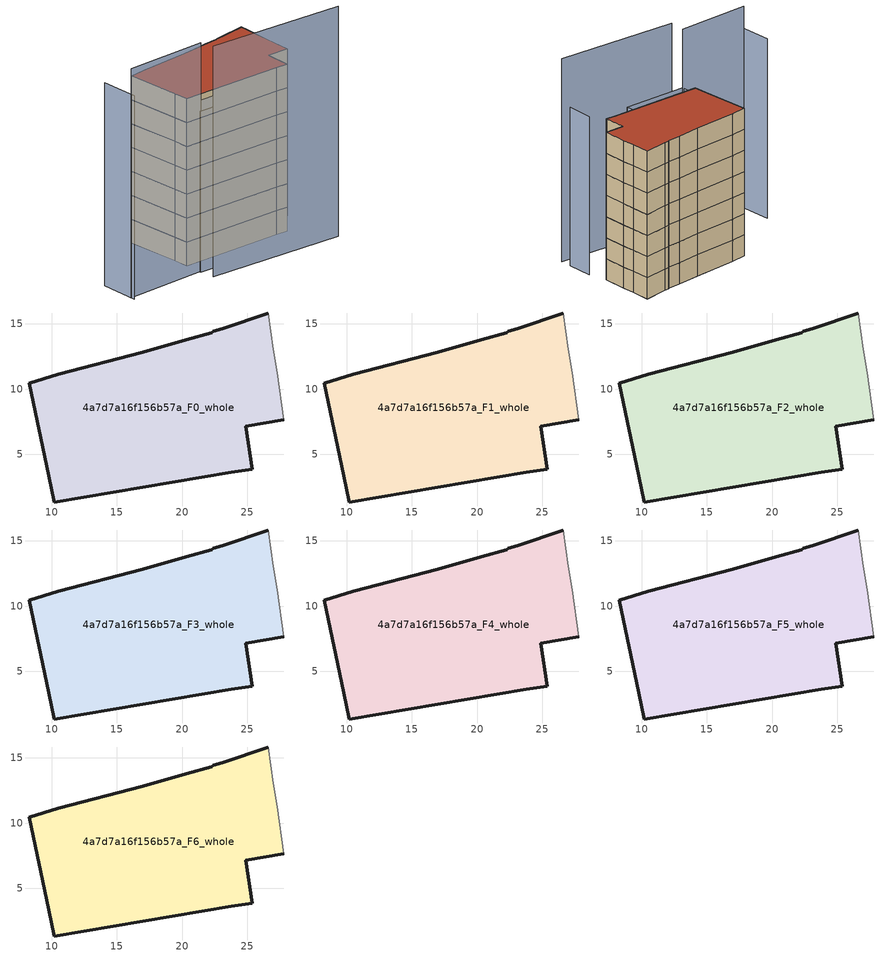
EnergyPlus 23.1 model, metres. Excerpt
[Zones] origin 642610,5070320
4a7d7a16f156b57a_F0_whole
 floor ground (EU_floor_Construction): 25.4,3.83 24.9,7.13 27.8,7.63 27.3,11.24 27,13.04 26.6,15.84 23.09,14.64 22.4,14.45 22.3,14.34 20.31,13.8 16.99,12.84 10.48,11.14 8.29,10.45 9.79,3.34 10.18,1.33 23.79,3.63 z0
 wall outside (EU_wall_Construction): 27.8,7.63 24.9,7.13 25.4,3.83 23.79,3.63 10.18,1.33 9.79,3.34 8.29,10.45 10.48,11.14 16.99,12.84 20.31,13.8 22.3,14.34 22.4,14.45 23.09,14.64 26.6,15.84 z0:3
 wall adiabatic (EU_wall_Construction): 26.6,15.84 27,13.04 27.3,11.24 27.8,7.63 z0:3
4a7d7a16f156b57a_F1_whole
 floor to 4a7d7a16f156b57a_F0_whole (EU_floor_Construction): 25.4,3.83 24.9,7.13 27.79,7.63 27.29,11.24 27,13.04 26.6,15.84 23.09,14.64 22.4,14.45 22.29,14.34 20.31,13.8 16.99,12.84 10.48,11.14 8.28,10.45 9.78,3.34 10.18,1.33 23.79,3.63 z3
 wall outside (EU_wall_Construction): 27.8,7.63 24.9,7.13 25.4,3.83 23.79,3.63 10.18,1.33 9.79,3.34 8.29,10.45 10.48,11.14 16.99,12.84 20.31,13.8 22.3,14.34 22.4,14.45 23.09,14.64 26.6,15.84 z3:6
 wall adiabatic (EU_wall_Construction): 26.6,15.84 27,13.04 27.3,11.24 27.8,7.63 z3:6
4a7d7a16f156b57a_F2_whole
 floor to 4a7d7a16f156b57a_F1_whole (EU_floor_Construction): 25.4,3.83 24.9,7.13 27.79,7.63 27.29,11.24 27,13.04 26.6,15.84 23.09,14.64 22.4,14.45 22.29,14.34 20.31,13.8 16.99,12.84 10.48,11.14 8.28,10.45 9.78,3.34 10.18,1.33 23.79,3.63 z6
 wall outside (EU_wall_Construction): 27.8,7.63 24.9,7.13 25.4,3.83 23.79,3.63 10.18,1.33 9.79,3.34 8.29,10.45 10.48,11.14 16.99,12.84 20.31,13.8 22.3,14.34 22.4,14.45 23.09,14.64 26.6,15.84 z6:9
 wall adiabatic (EU_wall_Construction): 26.6,15.84 27,13.04 27.3,11.24 27.8,7.63 z6:9
4a7d7a16f156b57a_F3_whole
 floor to 4a7d7a16f156b57a_F2_whole (EU_floor_Construction): 25.4,3.83 24.9,7.13 27.79,7.63 27.29,11.24 27,13.04 26.6,15.84 23.09,14.64 22.4,14.45 22.29,14.34 20.31,13.8 16.99,12.84 10.48,11.14 8.28,10.45 9.78,3.34 10.18,1.33 23.79,3.63 z9
 wall outside (EU_wall_Construction): 27.8,7.63 24.9,7.13 25.4,3.83 23.79,3.63 10.18,1.33 9.79,3.34 8.29,10.45 10.48,11.14 16.99,12.84 20.31,13.8 22.3,14.34 22.4,14.45 23.09,14.64 26.6,15.84 z9:12
 wall adiabatic (EU_wall_Construction): 26.6,15.84 27,13.04 27.3,11.24 27.8,7.63 z9:12
4a7d7a16f156b57a_F4_whole
 floor to 4a7d7a16f156b57a_F3_whole (EU_floor_Construction): 25.4,3.83 24.9,7.13 27.79,7.63 27.29,11.24 27,13.04 26.6,15.84 23.09,14.64 22.4,14.45 22.29,14.34 20.31,13.8 16.99,12.84 10.48,11.14 8.28,10.45 9.78,3.34 10.18,1.33 23.79,3.63 z12
 wall outside (EU_wall_Construction): 27.8,7.63 24.9,7.13 25.4,3.83 23.79,3.63 10.18,1.33 9.79,3.34 8.29,10.45 10.48,11.14 16.99,12.84 20.31,13.8 22.3,14.34 22.4,14.45 23.09,14.64 26.6,15.84 z12:15
 wall adiabatic (EU_wall_Construction): 26.6,15.84 27,13.04 27.3,11.24 27.8,7.63 z12:15
4a7d7a16f156b57a_F5_whole
 floor to 4a7d7a16f156b57a_F4_whole (EU_floor_Construction): 25.4,3.83 24.9,7.13 27.79,7.63 27.29,11.24 27,13.04 26.6,15.84 23.09,14.64 22.4,14.45 22.29,14.34 20.31,13.8 16.99,12.84 10.48,11.14 8.28,10.45 9.78,3.34 10.18,1.33 23.79,3.63 z15
 wall outside (EU_wall_Construction): 27.8,7.63 24.9,7.13 25.4,3.83 23.79,3.63 10.18,1.33 9.79,3.34 8.29,10.45 10.48,11.14 16.99,12.84 20.31,13.8 22.3,14.34 22.4,14.45 23.09,14.64 26.6,15.84 z15:18
 wall adiabatic (EU_wall_Construction): 26.6,15.84 27,13.04 27.3,11.24 27.8,7.63 z15:18
4a7d7a16f156b57a_F6_whole
 floor to 4a7d7a16f156b57a_F5_whole (EU_floor_Construction): 25.4,3.83 24.9,7.13 27.79,7.63 27.29,11.24 27,13.04 26.6,15.84 23.09,14.64 22.4,14.45 22.29,14.34 20.31,13.8 16.99,12.84 10.48,11.14 8.28,10.45 9.78,3.34 10.18,1.33 23.79,3.63 z18
 wall outside (EU_wall_Construction): 27.8,7.63 24.9,7.13 25.4,3.83 23.79,3.63 10.18,1.33 9.79,3.34 8.29,10.45 10.48,11.14 16.99,12.84 20.31,13.8 22.3,14.34 22.4,14.45 23.09,14.64 26.6,15.84 z18:21
 wall adiabatic (EU_wall_Construction): 26.6,15.84 27,13.04 27.3,11.24 27.8,7.63 z18:21
 roof outside (EU_roof_Construction): 26.6,15.84 27,13.04 27.3,11.24 27.8,7.63 24.9,7.13 25.4,3.83 23.79,3.63 10.18,1.33 9.79,3.34 8.29,10.45 10.48,11.14 16.99,12.84 20.31,13.8 22.3,14.34 22.4,14.45 23.09,14.64 z21
shading: 11.17,-2.91 29.6,-0.47 z0:28.9; 10.18,1.34 19.69,2.93 / 19.69,2.93 20.1,0.5 / 20.1,0.5 10.59,-1.1 / 10.59,-1.1 10.18,1.34 z0:20.2; 29.27,1.12 28.8,5.03 z0:22.5; -0.1,-3.12 10.74,-0.85 z0:28.7; -0.91,1.37 -0.03,-3.66 z0:25.5
[Building]
EU S2 Campaign: North Axis=0; Terrain=City; Solar Distribution=FullExterior
[Site:Location]
Lyon-Bron: Latitude=45.75; Longitude=5; Time Zone=1; Elevation=198
[SizingPeriod:WeatherFileDays]
AnnualSizingPeriod: Begin Month=1; Begin Day of Month=1; End Month=12; End Day of Month=31; Day of Week for Start Day=Monday; Use Weather File Daylight Saving Period=No; Use Weather File Rain and Snow Indicators=No
[MATERIAL]
EU_InternalMass_Material: Roughness=MediumRough; Thickness=0.1; Conductivity=1; Density=1800; Specific Heat=900; Thermal Absorptance=0.9; Solar Absorptance=0.7; Visible Absorptance=0.7
[MATERIAL:NOMASS] Roughness=MediumRough; Thermal Absorptance=0.9; Solar Absorptance=0.7; Visible Absorptance=0.7
Name | Thermal Resistance
EU_wall_NoMass | 0.776494
EU_roof_NoMass | 0.486893
EU_floor_NoMass | 0.421597
[CONSTRUCTION]
EU_wall_Construction: EU_wall_NoMass
EU_roof_Construction: EU_roof_NoMass
EU_floor_Construction: EU_floor_NoMass
EU_InternalMass_Construction: EU_InternalMass_Material
[ZONE] Type=1; Multiplier=1; Ceiling Height=autocalculate; Floor Area=autocalculate; Part of Total Floor Area=Yes
Name | Volume
4a7d7a16f156b57a_F0_whole | 549.845
4a7d7a16f156b57a_F1_whole; 4a7d7a16f156b57a_F2_whole; 4a7d7a16f156b57a_F3_whole; 4a7d7a16f156b57a_F4_whole; 4a7d7a16f156b57a_F5_whole; 4a7d7a16f156b57a_F6_whole | 549.843
[INTERNALMASS] Construction=EU_InternalMass_Construction; Surface Area=183.281
Name | Zone or ZoneList
4a7d7a16f156b57a_F0_whole_EU_InternalMass | 4a7d7a16f156b57a_F0_whole
4a7d7a16f156b57a_F1_whole_EU_InternalMass | 4a7d7a16f156b57a_F1_whole
4a7d7a16f156b57a_F2_whole_EU_InternalMass | 4a7d7a16f156b57a_F2_whole
4a7d7a16f156b57a_F3_whole_EU_InternalMass | 4a7d7a16f156b57a_F3_whole
4a7d7a16f156b57a_F4_whole_EU_InternalMass | 4a7d7a16f156b57a_F4_whole
4a7d7a16f156b57a_F5_whole_EU_InternalMass | 4a7d7a16f156b57a_F5_whole
4a7d7a16f156b57a_F6_whole_EU_InternalMass | 4a7d7a16f156b57a_F6_whole
[OTHEREQUIPMENT] Fuel Type=Electricity; Design Level Calculation Method=Watts/Area; Power per Zone Floor Area=1; Fraction Latent=0; Fraction Radiant=0; Fraction Lost=0; Carbon Dioxide Generation Rate=0; EndUse Subcategory=EU_Step8_InternalGains
Name | Zone or ZoneList or Space or SpaceList | Schedule
EU_Step8_InternalGain_4a7d7a16f156b57a_F0_whole_f000 | 4a7d7a16f156b57a_F0_whole | EU_Step8_GainSchedule_4a7d7a16f156b57a_F0_whole_f000
EU_Step8_InternalGain_4a7d7a16f156b57a_F1_whole_f000 | 4a7d7a16f156b57a_F1_whole | EU_Step8_GainSchedule_4a7d7a16f156b57a_F1_whole_f000
EU_Step8_InternalGain_4a7d7a16f156b57a_F2_whole_f000 | 4a7d7a16f156b57a_F2_whole | EU_Step8_GainSchedule_4a7d7a16f156b57a_F2_whole_f000
EU_Step8_InternalGain_4a7d7a16f156b57a_F3_whole_f000 | 4a7d7a16f156b57a_F3_whole | EU_Step8_GainSchedule_4a7d7a16f156b57a_F3_whole_f000
EU_Step8_InternalGain_4a7d7a16f156b57a_F4_whole_f000 | 4a7d7a16f156b57a_F4_whole | EU_Step8_GainSchedule_4a7d7a16f156b57a_F4_whole_f000
EU_Step8_InternalGain_4a7d7a16f156b57a_F5_whole_f000 | 4a7d7a16f156b57a_F5_whole | EU_Step8_GainSchedule_4a7d7a16f156b57a_F5_whole_f000
EU_Step8_InternalGain_4a7d7a16f156b57a_F6_whole_f000 | 4a7d7a16f156b57a_F6_whole | EU_Step8_GainSchedule_4a7d7a16f156b57a_F6_whole_f000
[ZONEVENTILATION:DESIGNFLOWRATE] Schedule=EU_AlwaysOn; Design Flow Rate Calculation Method=AirChanges/Hour; Air Changes per Hour=0.693814; Ventilation Type=Natural; Fan Pressure Rise=0; Fan Total Efficiency=1; Constant Term Coefficient=1; Temperature Term Coefficient=0; Velocity Term Coefficient=0; Velocity Squared Term Coefficient=0; Minimum Indoor Temperature=-100; Maximum Indoor Temperature=100; Delta Temperature=-100; Minimum Outdoor Temperature=-100; Maximum Outdoor Temperature=100; Maximum Wind Speed=40
Name | Zone or ZoneList or Space or SpaceList
EU_ConstantAir_4a7d7a16f156b57a_F0_whole | 4a7d7a16f156b57a_F0_whole
EU_ConstantAir_4a7d7a16f156b57a_F1_whole | 4a7d7a16f156b57a_F1_whole
EU_ConstantAir_4a7d7a16f156b57a_F2_whole | 4a7d7a16f156b57a_F2_whole
EU_ConstantAir_4a7d7a16f156b57a_F3_whole | 4a7d7a16f156b57a_F3_whole
EU_ConstantAir_4a7d7a16f156b57a_F4_whole | 4a7d7a16f156b57a_F4_whole
EU_ConstantAir_4a7d7a16f156b57a_F5_whole | 4a7d7a16f156b57a_F5_whole
EU_ConstantAir_4a7d7a16f156b57a_F6_whole | 4a7d7a16f156b57a_F6_whole
[HVACTEMPLATE:THERMOSTAT] Constant Heating Setpoint=20; Constant Cooling Setpoint=50
EU_HeatOnly_4a7d7a16f156b57a_F0_whole; EU_HeatOnly_4a7d7a16f156b57a_F1_whole; EU_HeatOnly_4a7d7a16f156b57a_F2_whole; EU_HeatOnly_4a7d7a16f156b57a_F3_whole; EU_HeatOnly_4a7d7a16f156b57a_F4_whole; EU_HeatOnly_4a7d7a16f156b57a_F5_whole; EU_HeatOnly_4a7d7a16f156b57a_F6_whole
[HVACTEMPLATE:ZONE:IDEALLOADSAIRSYSTEM] System Availability Schedule=EU_AlwaysOn; Maximum Heating Supply Air Temperature=50; Minimum Cooling Supply Air Temperature=13; Maximum Heating Supply Air Humidity Ratio=0.0156; Minimum Cooling Supply Air Humidity Ratio=0.0077; Heating Limit=NoLimit; Cooling Limit=NoLimit; Heating Availability Schedule=EU_AlwaysOn; Cooling Availability Schedule=EU_CoolingOff; Dehumidification Control Type=ConstantSensibleHeatRatio; Cooling Sensible Heat Ratio=0.7; Dehumidification Setpoint=60; Humidification Control Type=None; Humidification Setpoint=30; Outdoor Air Method=None; Outdoor Air Flow Rate per Person=0.00944; Outdoor Air Flow Rate per Zone Floor Area=0; Outdoor Air Flow Rate per Zone=0; Demand Controlled Ventilation Type=None; Outdoor Air Economizer Type=NoEconomizer; Heat Recovery Type=None; Sensible Heat Recovery Effectiveness=0.7; Latent Heat Recovery Effectiveness=0.65
Name | Template Thermostat
4a7d7a16f156b57a_F0_whole | EU_HeatOnly_4a7d7a16f156b57a_F0_whole
4a7d7a16f156b57a_F1_whole | EU_HeatOnly_4a7d7a16f156b57a_F1_whole
4a7d7a16f156b57a_F2_whole | EU_HeatOnly_4a7d7a16f156b57a_F2_whole
4a7d7a16f156b57a_F3_whole | EU_HeatOnly_4a7d7a16f156b57a_F3_whole
4a7d7a16f156b57a_F4_whole | EU_HeatOnly_4a7d7a16f156b57a_F4_whole
4a7d7a16f156b57a_F5_whole | EU_HeatOnly_4a7d7a16f156b57a_F5_whole
4a7d7a16f156b57a_F6_whole | EU_HeatOnly_4a7d7a16f156b57a_F6_whole
[SIZING:ZONE] Zone Cooling Design Supply Air Temperature Input Method=SupplyAirTemperature; Zone Cooling Design Supply Air Temperature=13; Zone Heating Design Supply Air Temperature Input Method=SupplyAirTemperature; Zone Heating Design Supply Air Temperature=50; Zone Cooling Design Supply Air Humidity Ratio=0.008; Zone Heating Design Supply Air Humidity Ratio=0.008; Cooling Design Air Flow Method=DesignDay; Cooling Design Air Flow Rate=0; Cooling Minimum Air Flow per Zone Floor Area=0.000762; Cooling Minimum Air Flow=0; Cooling Minimum Air Flow Fraction=0.2; Heating Design Air Flow Method=DesignDay; Heating Design Air Flow Rate=0; Heating Maximum Air Flow per Zone Floor Area=0.002032; Heating Maximum Air Flow=0.141576; Heating Maximum Air Flow Fraction=0.3; Account for Dedicated Outdoor Air System=No; Dedicated Outdoor Air System Control Strategy=NeutralSupplyAir; Dedicated Outdoor Air Low Setpoint Temperature for Design=autosize; Dedicated Outdoor Air High Setpoint Temperature for Design=autosize; Zone Load Sizing Method=Sensible Load Only No Latent Load; Zone Latent Cooling Design Supply Air Humidity Ratio Input Method=HumidityRatioDifference; Zone Cooling Design Supply Air Humidity Ratio Difference=0.005; Zone Latent Heating Design Supply Air Humidity Ratio Input Method=HumidityRatioDifference; Zone Humidification Design Supply Air Humidity Ratio Difference=0.005
4a7d7a16f156b57a_F0_whole; 4a7d7a16f156b57a_F1_whole; 4a7d7a16f156b57a_F2_whole; 4a7d7a16f156b57a_F3_whole; 4a7d7a16f156b57a_F4_whole; 4a7d7a16f156b57a_F5_whole; 4a7d7a16f156b57a_F6_whole
[SCHEDULE:CONSTANT]
Name | Hourly Value
EU_AlwaysOn | 1
EU_CoolingOff | 0
[SCHEDULE:FILE] Column Number=1; Rows to Skip at Top=0; Number of Hours of Data=8760; Column Separator=Comma; Interpolate to Timestep=No; Minutes per Item=60; Adjust Schedule for Daylight Savings=Yes
Name | File
EU_Step8_GainSchedule_4a7d7a16f156b57a_F0_whole_f000 | ../../schedules/4a7d7a16f156b57a/4a7d7a16f156b57a_F0_whole_f000_gain.csv
EU_Step8_GainSchedule_4a7d7a16f156b57a_F1_whole_f000 | ../../schedules/4a7d7a16f156b57a/4a7d7a16f156b57a_F1_whole_f000_gain.csv
EU_Step8_GainSchedule_4a7d7a16f156b57a_F2_whole_f000 | ../../schedules/4a7d7a16f156b57a/4a7d7a16f156b57a_F2_whole_f000_gain.csv
EU_Step8_GainSchedule_4a7d7a16f156b57a_F3_whole_f000 | ../../schedules/4a7d7a16f156b57a/4a7d7a16f156b57a_F3_whole_f000_gain.csv
EU_Step8_GainSchedule_4a7d7a16f156b57a_F4_whole_f000 | ../../schedules/4a7d7a16f156b57a/4a7d7a16f156b57a_F4_whole_f000_gain.csv
EU_Step8_GainSchedule_4a7d7a16f156b57a_F5_whole_f000 | ../../schedules/4a7d7a16f156b57a/4a7d7a16f156b57a_F5_whole_f000_gain.csv
EU_Step8_GainSchedule_4a7d7a16f156b57a_F6_whole_f000 | ../../schedules/4a7d7a16f156b57a/4a7d7a16f156b57a_F6_whole_f000_gain.csv
